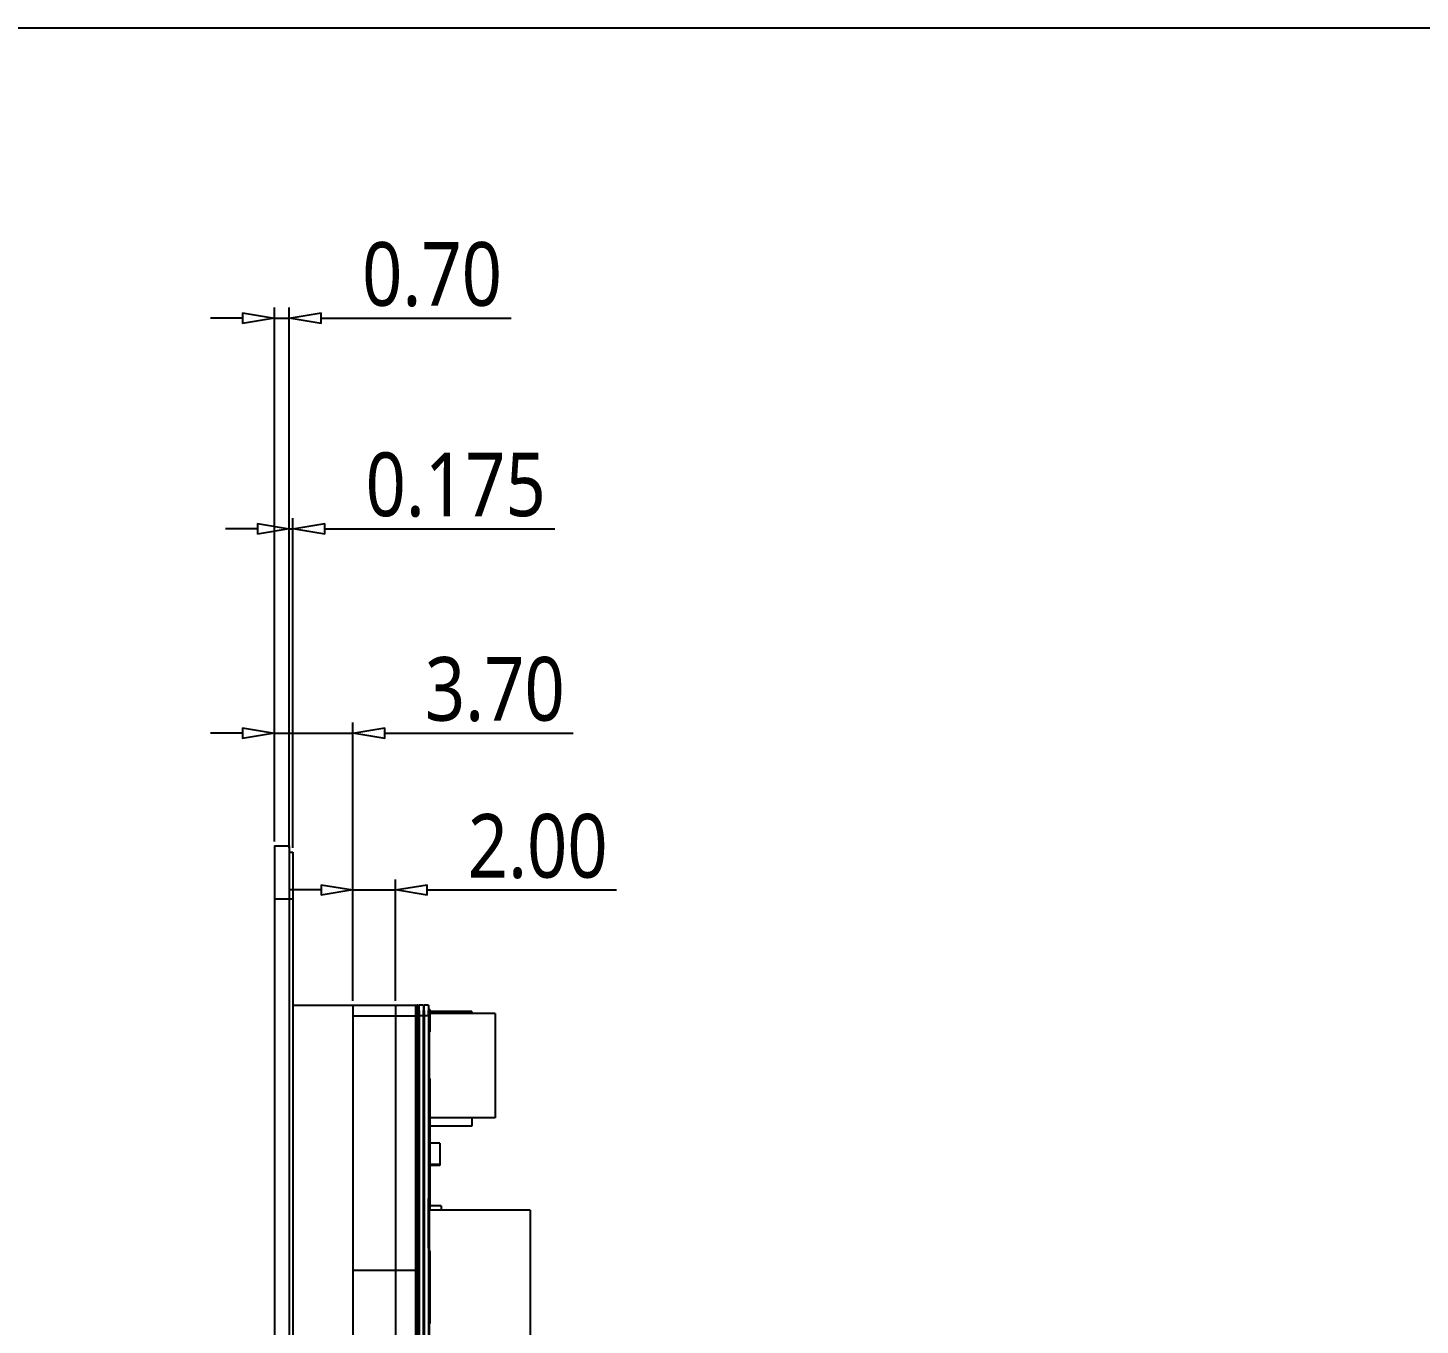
# Model space of a CAD drawing. Header units: millimetres. Extents: x 3284 to 3553, y -5193 to -5054.
# Drawn here: x 3409.9 to 3475.5, y -5114.8 to -5053.7 of the extents above; entities that cross this region are included whole.
import ezdxf

# ---------------------------------------------------------------- set-up
doc = ezdxf.new("R2010")
doc.units = ezdxf.units.MM
doc.header["$LTSCALE"] = 16.335
doc.header["$PDMODE"] = 3
doc.header["$PDSIZE"] = 8
doc.layers.get('0').update_dxf_attribs({"linetype": 'CONTINUOUS'})
doc.layers.get('Defpoints').update_dxf_attribs({"linetype": 'CONTINUOUS'})
doc.layers.add('保护膜', color=5, linetype='CONTINUOUS')
doc.layers.add('图层0000', color=7, linetype='CONTINUOUS', lineweight=25)
doc.styles.get("Standard").update_dxf_attribs({"font": '', "width": 0.85, "height": 2})
doc.styles.get('Standard').set_extended_font_data('Microsoft YaHei')
doc.dimstyles.new('DIMSTYLE_1', dxfattribs={"dimtxt": 2.8, "dimasz": 1.5, "dimexe": 0.5, "dimexo": 0.2, "dimgap": 0.5, "dimtad": 1, "dimzin": 1, "dimdsep": 46, "dimtxsty": 'Standard', "dimblk": 'CLOSEDBLANK', "dimcen": 0.1, "dimadec": 0, "dimazin": 0, "dimtp": 0.01, "dimtm": 0.01, "dimtfac": 1, "dimtmove": 0, "dimatfit": 3, "dimldrblk": 'CLOSEDBLANK', "dimfxl": 0, "dimtolj": 1, "dimtzin": 0, "dimarcsym": 0})

# ---------------------------------------------------------------- blocks, each defined once
blk = doc.blocks.new('_ClosedBlank')
at = {"color": 0, "linetype": 'ByBlock', "lineweight": -2}
for p, q in [((-1, 0.167), (0, 0)), ((-1, 0.167), (-1, -0.167)), ((0, 0), (-1, -0.167))]:
    blk.add_line(p, q, dxfattribs=at)
blk = doc.blocks.new('*D53')
at = {"layer": 'Defpoints', "color": 0}
for p in [(3422.254, -5067.391), (3421.554, -5092.237), (3422.254, -5092.237)]:
    blk.add_point(p, dxfattribs=at)
at = {"layer": '保护膜', "color": 0, "lineweight": -2}
for p, q in [((3421.554, -5092.037), (3421.554, -5066.891)), ((3422.254, -5092.037), (3422.254, -5066.891)), ((3420.054, -5067.391), (3418.554, -5067.391)), ((3421.554, -5067.391), (3422.254, -5067.391)), ((3423.754, -5067.391), (3432.703, -5067.391))]:
    blk.add_line(p, q, dxfattribs=at)
at = {"layer": '保护膜', "color": 0, "lineweight": -2, "xscale": 1.5, "yscale": 1.5, "zscale": 1.5}
blk.add_blockref('_ClosedBlank', (3421.554, -5067.391), dxfattribs=at)
at = {"layer": '保护膜', "color": 0, "lineweight": -2, "xscale": 1.5, "yscale": 1.5, "zscale": 1.5, "rotation": 180}
blk.add_blockref('_ClosedBlank', (3422.254, -5067.391), dxfattribs=at)
at = {"layer": '保护膜', "color": 0, "insert": (3428.979, -5065.341), "char_height": 2, "attachment_point": 5}
blk.add_mtext('\\A1;{\\H1.5x;0.70}', dxfattribs=at)
blk = doc.blocks.new('*D54')
at = {"layer": 'Defpoints', "color": 0}
for p in [(3422.429, -5077.306), (3422.254, -5092.537), (3422.429, -5092.537)]:
    blk.add_point(p, dxfattribs=at)
at = {"layer": '保护膜', "color": 0, "lineweight": -2}
for p, q in [((3422.254, -5092.337), (3422.254, -5076.806)), ((3422.429, -5092.337), (3422.429, -5076.806)), ((3420.754, -5077.306), (3419.254, -5077.306)), ((3422.254, -5077.306), (3422.429, -5077.306)), ((3423.929, -5077.306), (3434.758, -5077.306))]:
    blk.add_line(p, q, dxfattribs=at)
at = {"layer": '保护膜', "color": 0, "lineweight": -2, "xscale": 1.5, "yscale": 1.5, "zscale": 1.5}
blk.add_blockref('_ClosedBlank', (3422.254, -5077.306), dxfattribs=at)
at = {"layer": '保护膜', "color": 0, "lineweight": -2, "xscale": 1.5, "yscale": 1.5, "zscale": 1.5, "rotation": 180}
blk.add_blockref('_ClosedBlank', (3422.429, -5077.306), dxfattribs=at)
at = {"layer": '保护膜', "color": 0, "insert": (3430.094, -5075.247), "char_height": 2, "attachment_point": 5}
blk.add_mtext('\\A1;{\\H1.5x;0.175}', dxfattribs=at)
blk = doc.blocks.new('*D55')
at = {"layer": 'Defpoints', "color": 0}
for p in [(3425.254, -5086.925), (3421.554, -5092.237), (3425.254, -5099.737)]:
    blk.add_point(p, dxfattribs=at)
at = {"layer": '保护膜', "color": 0, "lineweight": -2}
for p, q in [((3421.554, -5092.037), (3421.554, -5086.425)), ((3425.254, -5099.537), (3425.254, -5086.425)), ((3420.054, -5086.925), (3418.554, -5086.925)), ((3421.554, -5086.925), (3425.254, -5086.925)), ((3426.754, -5086.925), (3435.617, -5086.925))]:
    blk.add_line(p, q, dxfattribs=at)
at = {"layer": '保护膜', "color": 0, "lineweight": -2, "xscale": 1.5, "yscale": 1.5, "zscale": 1.5}
blk.add_blockref('_ClosedBlank', (3421.554, -5086.925), dxfattribs=at)
at = {"layer": '保护膜', "color": 0, "lineweight": -2, "xscale": 1.5, "yscale": 1.5, "zscale": 1.5, "rotation": 180}
blk.add_blockref('_ClosedBlank', (3425.254, -5086.925), dxfattribs=at)
at = {"layer": '保护膜', "color": 0, "insert": (3431.936, -5084.875), "char_height": 2, "attachment_point": 5}
blk.add_mtext('\\A1;{\\H1.5x;3.70}', dxfattribs=at)
blk = doc.blocks.new('*D56')
at = {"layer": 'Defpoints', "color": 0}
for p in [(3427.254, -5094.316), (3425.254, -5099.737), (3427.254, -5099.737)]:
    blk.add_point(p, dxfattribs=at)
at = {"layer": '保护膜', "color": 0, "lineweight": -2}
for p, q in [((3425.254, -5099.537), (3425.254, -5093.816)), ((3427.254, -5099.537), (3427.254, -5093.816)), ((3423.754, -5094.316), (3422.254, -5094.316)), ((3425.254, -5094.316), (3427.254, -5094.316)), ((3428.754, -5094.316), (3437.657, -5094.316))]:
    blk.add_line(p, q, dxfattribs=at)
at = {"layer": '保护膜', "color": 0, "lineweight": -2, "xscale": 1.5, "yscale": 1.5, "zscale": 1.5}
blk.add_blockref('_ClosedBlank', (3425.254, -5094.316), dxfattribs=at)
at = {"layer": '保护膜', "color": 0, "lineweight": -2, "xscale": 1.5, "yscale": 1.5, "zscale": 1.5, "rotation": 180}
blk.add_blockref('_ClosedBlank', (3427.254, -5094.316), dxfattribs=at)
at = {"layer": '保护膜', "color": 0, "insert": (3433.955, -5092.266), "char_height": 2, "attachment_point": 5}
blk.add_mtext('\\A1;{\\H1.5x;2.00}', dxfattribs=at)

msp = doc.modelspace()

# ---------------------------------------------------------------- linework, layer by layer
at = {"layer": '保护膜', "color": 0}
msp.add_lwpolyline([(3283.888, -5053.724), (3553.188, -5053.724), (3553.188, -5193.291), (3283.888, -5193.291)], close=True, dxfattribs=at)
at = {"layer": '图层0000', "color": 7, "linetype": 'Continuous', "lineweight": 25}
for p, q in [((3421.554, -5092.237), (3421.554, -5094.737)), ((3421.554, -5092.237), (3422.254, -5092.237)), ((3422.254, -5092.237), (3422.254, -5094.737)), ((3422.254, -5092.537), (3422.429, -5092.537)), ((3422.429, -5092.537), (3422.429, -5094.737)), ((3421.554, -5094.737), (3421.554, -5168.337)), ((3421.554, -5094.737), (3422.254, -5094.737)), ((3422.254, -5094.737), (3422.254, -5168.337)), ((3422.254, -5094.737), (3422.429, -5094.737)), ((3422.429, -5094.737), (3422.429, -5168.337)), ((3422.429, -5099.737), (3425.254, -5099.737)), ((3425.254, -5099.737), (3425.254, -5100.237)), ((3425.254, -5099.737), (3428.214, -5099.737)), ((3425.254, -5099.737), (3425.254, -5168.937)), ((3427.254, -5099.737), (3427.254, -5168.937)), ((3428.214, -5100.237), (3428.214, -5099.737)), ((3428.227, -5099.737), (3428.214, -5099.737)), ((3428.227, -5099.737), (3428.214, -5099.737)), ((3428.214, -5099.737), (3428.214, -5100.237)), ((3428.227, -5099.737), (3428.227, -5100.237)), ((3428.268, -5100.237), (3428.268, -5099.737)), ((3428.341, -5099.737), (3428.268, -5099.737)), ((3428.341, -5099.737), (3428.341, -5100.237)), ((3428.372, -5100.237), (3428.372, -5099.737)), ((3428.575, -5099.737), (3428.372, -5099.737)), ((3428.575, -5099.737), (3428.575, -5100.237)), ((3428.606, -5100.237), (3428.606, -5099.737)), ((3428.809, -5099.737), (3428.606, -5099.737)), ((3428.809, -5099.737), (3428.809, -5100.237)), ((3428.862, -5100.037), (3428.862, -5099.937)), ((3428.862, -5100.037), (3428.862, -5099.937)), ((3428.875, -5099.937), (3428.862, -5099.937)), ((3428.875, -5099.937), (3428.862, -5099.937)), ((3428.862, -5099.937), (3428.875, -5099.937)), ((3428.875, -5099.937), (3428.875, -5100.037)), ((3428.875, -5099.937), (3428.875, -5100.037)), ((3425.254, -5100.237), (3425.254, -5112.217)), ((3425.254, -5100.237), (3428.214, -5100.237)), ((3428.214, -5140.487), (3428.214, -5100.237)), ((3428.214, -5100.237), (3428.214, -5112.217)), ((3428.227, -5100.237), (3428.214, -5100.237)), ((3428.227, -5100.237), (3428.227, -5099.987)), ((3428.268, -5099.987), (3428.227, -5099.987)), ((3428.227, -5140.383), (3428.227, -5100.237)), ((3428.227, -5100.237), (3428.227, -5140.487)), ((3428.268, -5100.237), (3428.227, -5100.237)), ((3428.268, -5099.987), (3428.268, -5100.237)), ((3428.268, -5140.487), (3428.268, -5100.237)), ((3428.268, -5100.237), (3428.268, -5140.383)), ((3428.341, -5100.237), (3428.268, -5100.237)), ((3428.341, -5100.237), (3428.341, -5099.987)), ((3428.372, -5099.987), (3428.341, -5099.987)), ((3428.341, -5140.383), (3428.341, -5100.237)), ((3428.341, -5100.237), (3428.341, -5140.487)), ((3428.372, -5100.237), (3428.341, -5100.237)), ((3428.372, -5099.987), (3428.372, -5100.237)), ((3428.372, -5140.487), (3428.372, -5100.237)), ((3428.372, -5100.237), (3428.372, -5140.383)), ((3428.575, -5100.237), (3428.372, -5100.237)), ((3428.575, -5100.237), (3428.575, -5099.987)), ((3428.606, -5099.987), (3428.575, -5099.987)), ((3428.575, -5140.383), (3428.575, -5100.237)), ((3428.575, -5100.237), (3428.575, -5140.487)), ((3428.606, -5100.237), (3428.575, -5100.237)), ((3428.606, -5099.987), (3428.606, -5100.237)), ((3428.606, -5140.487), (3428.606, -5100.237)), ((3428.606, -5100.237), (3428.606, -5140.383)), ((3428.809, -5100.237), (3428.606, -5100.237)), ((3428.809, -5100.237), (3428.809, -5099.987)), ((3428.849, -5099.987), (3428.809, -5099.987)), ((3428.809, -5100.237), (3428.809, -5140.487)), ((3428.849, -5100.237), (3428.809, -5100.237)), ((3428.849, -5099.987), (3428.849, -5100.237)), ((3428.862, -5100.037), (3428.849, -5100.037)), ((3428.862, -5100.137), (3428.849, -5100.137)), ((3428.849, -5100.237), (3428.849, -5140.383)), ((3428.862, -5100.137), (3428.862, -5100.037)), ((3428.862, -5100.137), (3428.862, -5100.037)), ((3428.875, -5100.037), (3428.862, -5100.037)), ((3428.875, -5100.037), (3428.862, -5100.037)), ((3428.862, -5100.037), (3428.875, -5100.037)), ((3428.875, -5100.037), (3428.862, -5100.037)), ((3428.862, -5100.887), (3428.862, -5100.137)), ((3428.875, -5100.137), (3428.862, -5100.137)), ((3428.875, -5100.037), (3428.875, -5100.137)), ((3428.875, -5100.037), (3428.875, -5100.137)), ((3430.849, -5100.037), (3428.875, -5100.037)), ((3428.875, -5100.137), (3428.875, -5100.887)), ((3431.949, -5100.137), (3428.875, -5100.137)), ((3430.849, -5100.037), (3430.849, -5100.137)), ((3431.949, -5100.137), (3431.949, -5105.037)), ((3428.862, -5100.987), (3428.862, -5100.887)), ((3428.875, -5100.887), (3428.862, -5100.887)), ((3428.862, -5100.987), (3428.875, -5100.987)), ((3428.875, -5100.887), (3428.875, -5100.987)), ((3428.862, -5103.287), (3428.862, -5103.187)), ((3428.862, -5103.187), (3428.875, -5103.187)), ((3428.875, -5103.187), (3428.875, -5103.287)), ((3428.862, -5105.037), (3428.862, -5103.287)), ((3428.875, -5103.287), (3428.862, -5103.287)), ((3428.875, -5103.287), (3428.875, -5105.037)), ((3428.862, -5105.037), (3428.849, -5105.037)), ((3428.862, -5105.137), (3428.862, -5105.037)), ((3428.862, -5105.137), (3428.862, -5105.037)), ((3428.875, -5105.037), (3428.862, -5105.037)), ((3428.862, -5105.437), (3428.862, -5105.137)), ((3428.875, -5105.137), (3428.862, -5105.137)), ((3428.862, -5105.137), (3428.875, -5105.137)), ((3428.862, -5105.137), (3428.875, -5105.137)), ((3428.875, -5105.037), (3428.875, -5105.137)), ((3428.875, -5105.037), (3428.875, -5105.137)), ((3431.949, -5105.037), (3428.875, -5105.037)), ((3428.875, -5105.137), (3428.875, -5105.437)), ((3430.849, -5105.037), (3430.849, -5105.437)), ((3428.862, -5105.437), (3428.849, -5105.437)), ((3428.862, -5105.537), (3428.862, -5105.437)), ((3428.862, -5105.537), (3428.862, -5105.437)), ((3428.875, -5105.437), (3428.862, -5105.437)), ((3428.875, -5105.537), (3428.862, -5105.537)), ((3428.875, -5105.537), (3428.862, -5105.537)), ((3428.862, -5105.676), (3428.862, -5105.537)), ((3428.862, -5105.676), (3428.862, -5105.537)), ((3428.862, -5105.537), (3428.875, -5105.537)), ((3428.862, -5105.797), (3428.862, -5105.676)), ((3428.862, -5105.797), (3428.862, -5105.676)), ((3428.875, -5105.676), (3428.862, -5105.676)), ((3428.875, -5105.676), (3428.862, -5105.676)), ((3428.862, -5105.812), (3428.862, -5105.797)), ((3428.862, -5105.812), (3428.862, -5105.797)), ((3428.875, -5105.797), (3428.862, -5105.797)), ((3428.875, -5105.797), (3428.862, -5105.797)), ((3428.862, -5105.939), (3428.862, -5105.812)), ((3428.875, -5105.812), (3428.862, -5105.812)), ((3428.875, -5105.812), (3428.862, -5105.812)), ((3428.875, -5105.812), (3428.862, -5105.812)), ((3428.875, -5105.437), (3428.875, -5105.537)), ((3428.875, -5105.437), (3428.875, -5105.537)), ((3430.849, -5105.437), (3428.875, -5105.437)), ((3428.875, -5105.537), (3428.875, -5105.676)), ((3428.875, -5105.537), (3428.875, -5105.676)), ((3428.875, -5105.676), (3428.875, -5105.797)), ((3428.875, -5105.676), (3428.875, -5105.797)), ((3428.875, -5105.797), (3428.875, -5105.812)), ((3428.875, -5105.797), (3428.875, -5105.812)), ((3428.875, -5105.812), (3428.875, -5105.939)), ((3428.862, -5106.237), (3428.849, -5106.237)), ((3428.862, -5106.536), (3428.862, -5105.939)), ((3428.875, -5105.939), (3428.862, -5105.939)), ((3428.875, -5105.939), (3428.862, -5105.939)), ((3428.875, -5105.939), (3428.875, -5106.536)), ((3429.349, -5106.237), (3428.875, -5106.237)), ((3429.349, -5106.237), (3429.349, -5107.237)), ((3428.862, -5106.586), (3428.862, -5106.536)), ((3428.875, -5106.536), (3428.862, -5106.536)), ((3428.862, -5106.617), (3428.862, -5106.582)), ((3428.862, -5106.617), (3428.862, -5106.582)), ((3428.862, -5106.586), (3428.875, -5106.586)), ((3428.862, -5106.897), (3428.862, -5106.617)), ((3428.862, -5106.897), (3428.862, -5106.617)), ((3428.875, -5106.617), (3428.862, -5106.617)), ((3428.875, -5106.617), (3428.862, -5106.617)), ((3428.862, -5106.937), (3428.862, -5106.887)), ((3428.862, -5106.887), (3428.875, -5106.887)), ((3428.875, -5106.897), (3428.862, -5106.897)), ((3428.875, -5106.897), (3428.862, -5106.897)), ((3428.862, -5107.535), (3428.862, -5106.937)), ((3428.875, -5106.937), (3428.862, -5106.937)), ((3428.875, -5106.536), (3428.875, -5106.586)), ((3428.875, -5106.582), (3428.875, -5106.617)), ((3428.875, -5106.582), (3428.875, -5106.617)), ((3428.875, -5106.617), (3428.875, -5106.897)), ((3428.875, -5106.617), (3428.875, -5106.897)), ((3428.875, -5106.887), (3428.875, -5106.937)), ((3428.875, -5106.937), (3428.875, -5107.535)), ((3428.862, -5107.237), (3428.849, -5107.237)), ((3428.862, -5107.287), (3428.849, -5107.287)), ((3428.862, -5107.662), (3428.862, -5107.535)), ((3428.875, -5107.535), (3428.862, -5107.535)), ((3428.875, -5107.535), (3428.862, -5107.535)), ((3428.862, -5107.712), (3428.862, -5107.662)), ((3428.862, -5107.662), (3428.875, -5107.662)), ((3428.875, -5107.662), (3428.862, -5107.662)), ((3428.862, -5107.662), (3428.875, -5107.662)), ((3428.862, -5107.712), (3428.875, -5107.712)), ((3428.875, -5107.712), (3428.862, -5107.712)), ((3428.862, -5107.712), (3428.875, -5107.712)), ((3428.862, -5107.743), (3428.862, -5107.712)), ((3428.862, -5107.743), (3428.862, -5107.712)), ((3428.862, -5107.761), (3428.862, -5107.743)), ((3428.862, -5107.761), (3428.862, -5107.743)), ((3428.875, -5107.743), (3428.862, -5107.743)), ((3428.875, -5107.743), (3428.862, -5107.743)), ((3428.862, -5107.814), (3428.862, -5107.761)), ((3428.862, -5107.814), (3428.862, -5107.761)), ((3428.875, -5107.761), (3428.862, -5107.761)), ((3428.875, -5107.761), (3428.862, -5107.761)), ((3428.862, -5107.821), (3428.862, -5107.814)), ((3428.862, -5107.821), (3428.862, -5107.814)), ((3428.875, -5107.814), (3428.862, -5107.814)), ((3428.875, -5107.814), (3428.862, -5107.814)), ((3428.862, -5107.826), (3428.862, -5107.815)), ((3428.862, -5107.826), (3428.862, -5107.815)), ((3428.862, -5107.854), (3428.862, -5107.821)), ((3428.862, -5107.854), (3428.862, -5107.821)), ((3428.875, -5107.821), (3428.862, -5107.821)), ((3428.875, -5107.821), (3428.862, -5107.821)), ((3429.349, -5107.237), (3428.875, -5107.237)), ((3429.349, -5107.287), (3428.875, -5107.287)), ((3428.875, -5107.535), (3428.875, -5107.662)), ((3428.875, -5107.662), (3428.875, -5107.712)), ((3428.875, -5107.712), (3428.875, -5107.743)), ((3428.875, -5107.712), (3428.875, -5107.743)), ((3428.875, -5107.743), (3428.875, -5107.761)), ((3428.875, -5107.743), (3428.875, -5107.761)), ((3428.875, -5107.761), (3428.875, -5107.814)), ((3428.875, -5107.761), (3428.875, -5107.814)), ((3428.875, -5107.814), (3428.875, -5107.821)), ((3428.875, -5107.814), (3428.875, -5107.821)), ((3428.875, -5107.814), (3428.875, -5107.821)), ((3428.875, -5107.814), (3428.875, -5107.821)), ((3428.875, -5107.821), (3428.875, -5107.854)), ((3428.875, -5107.821), (3428.875, -5107.854)), ((3429.349, -5107.237), (3429.349, -5107.287)), ((3428.862, -5107.858), (3428.862, -5107.854)), ((3428.862, -5107.858), (3428.862, -5107.854)), ((3428.862, -5107.858), (3428.862, -5107.854)), ((3428.862, -5107.858), (3428.862, -5107.854)), ((3428.875, -5107.854), (3428.862, -5107.854)), ((3428.875, -5107.854), (3428.862, -5107.854)), ((3428.862, -5107.865), (3428.862, -5107.858)), ((3428.862, -5107.865), (3428.862, -5107.858)), ((3428.875, -5107.858), (3428.862, -5107.858)), ((3428.875, -5107.858), (3428.862, -5107.858)), ((3428.875, -5107.865), (3428.862, -5107.865)), ((3428.875, -5107.865), (3428.862, -5107.865)), ((3428.862, -5107.873), (3428.862, -5107.865)), ((3428.862, -5107.873), (3428.862, -5107.865)), ((3428.862, -5107.899), (3428.862, -5107.873)), ((3428.875, -5107.873), (3428.862, -5107.873)), ((3428.862, -5107.899), (3428.862, -5107.873)), ((3428.875, -5107.873), (3428.862, -5107.873)), ((3428.862, -5107.902), (3428.862, -5107.899)), ((3428.862, -5107.902), (3428.862, -5107.899)), ((3428.862, -5107.902), (3428.862, -5107.899)), ((3428.862, -5107.902), (3428.862, -5107.899)), ((3428.875, -5107.899), (3428.862, -5107.899)), ((3428.875, -5107.899), (3428.862, -5107.899)), ((3428.862, -5107.908), (3428.862, -5107.902)), ((3428.862, -5107.908), (3428.862, -5107.902)), ((3428.875, -5107.902), (3428.862, -5107.902)), ((3428.875, -5107.902), (3428.862, -5107.902)), ((3428.875, -5107.908), (3428.862, -5107.908)), ((3428.875, -5107.908), (3428.862, -5107.908)), ((3428.862, -5107.923), (3428.862, -5107.908)), ((3428.862, -5107.923), (3428.862, -5107.908)), ((3428.862, -5107.949), (3428.862, -5107.923)), ((3428.875, -5107.923), (3428.862, -5107.923)), ((3428.862, -5107.949), (3428.862, -5107.923)), ((3428.875, -5107.923), (3428.862, -5107.923)), ((3428.862, -5107.952), (3428.862, -5107.949)), ((3428.862, -5107.952), (3428.862, -5107.949)), ((3428.875, -5107.949), (3428.862, -5107.949)), ((3428.875, -5107.949), (3428.862, -5107.949)), ((3428.862, -5107.958), (3428.862, -5107.952)), ((3428.862, -5107.958), (3428.862, -5107.952)), ((3428.875, -5107.952), (3428.862, -5107.952)), ((3428.875, -5107.952), (3428.862, -5107.952)), ((3428.875, -5107.958), (3428.862, -5107.958)), ((3428.875, -5107.958), (3428.862, -5107.958)), ((3428.862, -5107.979), (3428.862, -5107.966)), ((3428.875, -5107.966), (3428.862, -5107.966)), ((3428.875, -5107.966), (3428.862, -5107.966)), ((3428.862, -5107.979), (3428.862, -5107.966)), ((3428.875, -5107.966), (3428.862, -5107.966)), ((3428.875, -5107.966), (3428.862, -5107.966)), ((3428.862, -5107.984), (3428.862, -5107.979)), ((3428.862, -5107.984), (3428.862, -5107.979)), ((3428.875, -5107.979), (3428.862, -5107.979)), ((3428.875, -5107.979), (3428.862, -5107.979)), ((3428.862, -5108.018), (3428.862, -5107.984)), ((3428.862, -5108.018), (3428.862, -5107.984)), ((3428.875, -5107.984), (3428.862, -5107.984)), ((3428.875, -5107.984), (3428.862, -5107.984)), ((3428.862, -5108.03), (3428.862, -5108.018)), ((3428.862, -5108.03), (3428.862, -5108.018)), ((3428.875, -5108.018), (3428.862, -5108.018)), ((3428.875, -5108.018), (3428.862, -5108.018)), ((3428.862, -5108.083), (3428.862, -5108.03)), ((3428.862, -5108.083), (3428.862, -5108.03)), ((3428.875, -5108.03), (3428.862, -5108.03)), ((3428.875, -5108.03), (3428.862, -5108.03)), ((3428.862, -5108.093), (3428.862, -5108.083)), ((3428.862, -5108.093), (3428.862, -5108.083)), ((3428.875, -5108.083), (3428.862, -5108.083)), ((3428.875, -5108.083), (3428.862, -5108.083)), ((3428.862, -5108.139), (3428.862, -5108.093)), ((3428.862, -5108.139), (3428.862, -5108.093)), ((3428.875, -5108.093), (3428.862, -5108.093)), ((3428.875, -5108.093), (3428.862, -5108.093)), ((3428.862, -5108.154), (3428.862, -5108.139)), ((3428.862, -5108.154), (3428.862, -5108.139)), ((3428.875, -5108.139), (3428.862, -5108.139)), ((3428.875, -5108.139), (3428.862, -5108.139)), ((3428.862, -5108.201), (3428.862, -5108.154)), ((3428.862, -5108.201), (3428.862, -5108.154)), ((3428.875, -5108.154), (3428.862, -5108.154)), ((3428.875, -5108.154), (3428.862, -5108.154)), ((3428.862, -5108.21), (3428.862, -5108.201)), ((3428.862, -5108.21), (3428.862, -5108.201)), ((3428.862, -5108.21), (3428.862, -5108.201)), ((3428.862, -5108.21), (3428.862, -5108.201)), ((3428.875, -5108.201), (3428.862, -5108.201)), ((3428.875, -5108.201), (3428.862, -5108.201)), ((3428.862, -5108.264), (3428.862, -5108.21)), ((3428.862, -5108.264), (3428.862, -5108.21)), ((3428.875, -5108.21), (3428.862, -5108.21)), ((3428.875, -5108.21), (3428.862, -5108.21)), ((3428.862, -5108.276), (3428.862, -5108.264)), ((3428.862, -5108.276), (3428.862, -5108.264)), ((3428.875, -5108.264), (3428.862, -5108.264)), ((3428.875, -5108.264), (3428.862, -5108.264)), ((3428.862, -5108.309), (3428.862, -5108.276)), ((3428.862, -5108.309), (3428.862, -5108.276)), ((3428.875, -5108.276), (3428.862, -5108.276)), ((3428.875, -5108.276), (3428.862, -5108.276)), ((3428.862, -5108.314), (3428.862, -5108.309)), ((3428.862, -5108.314), (3428.862, -5108.309)), ((3428.875, -5108.309), (3428.862, -5108.309)), ((3428.875, -5108.309), (3428.862, -5108.309)), ((3428.862, -5108.316), (3428.862, -5108.311)), ((3428.862, -5108.316), (3428.862, -5108.311)), ((3428.875, -5108.311), (3428.862, -5108.311)), ((3428.875, -5108.311), (3428.862, -5108.311)), ((3428.862, -5108.328), (3428.862, -5108.314)), ((3428.862, -5108.328), (3428.862, -5108.314)), ((3428.875, -5108.314), (3428.862, -5108.314)), ((3428.875, -5108.314), (3428.862, -5108.314)), ((3428.862, -5108.351), (3428.862, -5108.328)), ((3428.862, -5108.351), (3428.862, -5108.328)), ((3428.875, -5108.328), (3428.862, -5108.328)), ((3428.875, -5108.328), (3428.862, -5108.328)), ((3428.875, -5108.328), (3428.862, -5108.328)), ((3428.875, -5108.328), (3428.862, -5108.328)), ((3428.862, -5108.365), (3428.862, -5108.351)), ((3428.875, -5108.351), (3428.862, -5108.351)), ((3428.862, -5108.365), (3428.862, -5108.351)), ((3428.875, -5108.351), (3428.862, -5108.351)), ((3428.875, -5108.365), (3428.862, -5108.365)), ((3428.875, -5108.365), (3428.862, -5108.365)), ((3428.862, -5108.401), (3428.862, -5108.372)), ((3428.875, -5108.372), (3428.862, -5108.372)), ((3428.862, -5108.401), (3428.862, -5108.372)), ((3428.875, -5108.372), (3428.862, -5108.372)), ((3428.862, -5108.422), (3428.862, -5108.401)), ((3428.875, -5108.401), (3428.862, -5108.401)), ((3428.862, -5108.422), (3428.862, -5108.401)), ((3428.875, -5108.401), (3428.862, -5108.401)), ((3428.862, -5108.457), (3428.862, -5108.422)), ((3428.862, -5108.457), (3428.862, -5108.422)), ((3428.862, -5108.428), (3428.862, -5108.422)), ((3428.875, -5108.422), (3428.862, -5108.422)), ((3428.862, -5108.428), (3428.862, -5108.422)), ((3428.875, -5108.422), (3428.862, -5108.422)), ((3428.875, -5108.428), (3428.862, -5108.428)), ((3428.875, -5108.428), (3428.862, -5108.428)), ((3428.862, -5108.507), (3428.862, -5108.457)), ((3428.862, -5108.507), (3428.862, -5108.457)), ((3428.862, -5108.457), (3428.875, -5108.457)), ((3428.875, -5107.847), (3428.875, -5107.873)), ((3428.875, -5107.847), (3428.875, -5107.873)), ((3428.875, -5107.854), (3428.875, -5107.858)), ((3428.875, -5107.854), (3428.875, -5107.858)), ((3428.875, -5107.858), (3428.875, -5107.865)), ((3428.875, -5107.858), (3428.875, -5107.865)), ((3428.875, -5107.865), (3428.875, -5107.873)), ((3428.875, -5107.865), (3428.875, -5107.873)), ((3428.875, -5107.873), (3428.875, -5107.899)), ((3428.875, -5107.873), (3428.875, -5107.899)), ((3428.875, -5107.899), (3428.875, -5107.902)), ((3428.875, -5107.899), (3428.875, -5107.902)), ((3428.875, -5107.899), (3428.875, -5107.902)), ((3428.875, -5107.899), (3428.875, -5107.902)), ((3428.875, -5107.902), (3428.875, -5107.908)), ((3428.875, -5107.902), (3428.875, -5107.908)), ((3428.875, -5107.908), (3428.875, -5107.923)), ((3428.875, -5107.908), (3428.875, -5107.923)), ((3428.875, -5107.923), (3428.875, -5107.949)), ((3428.875, -5107.923), (3428.875, -5107.949)), ((3428.875, -5107.949), (3428.875, -5107.952)), ((3428.875, -5107.949), (3428.875, -5107.952)), ((3428.875, -5107.952), (3428.875, -5107.958)), ((3428.875, -5107.952), (3428.875, -5107.958)), ((3428.875, -5107.966), (3428.875, -5107.979)), ((3428.875, -5107.966), (3428.875, -5107.979)), ((3428.875, -5107.979), (3428.875, -5107.984)), ((3428.875, -5107.979), (3428.875, -5107.984)), ((3428.875, -5107.984), (3428.875, -5108.018)), ((3428.875, -5107.984), (3428.875, -5108.018)), ((3428.875, -5108.018), (3428.875, -5108.03)), ((3428.875, -5108.018), (3428.875, -5108.03)), ((3428.875, -5108.03), (3428.875, -5108.083)), ((3428.875, -5108.03), (3428.875, -5108.083)), ((3428.875, -5108.083), (3428.875, -5108.093)), ((3428.875, -5108.083), (3428.875, -5108.093)), ((3428.875, -5108.093), (3428.875, -5108.139)), ((3428.875, -5108.093), (3428.875, -5108.139)), ((3428.875, -5108.139), (3428.875, -5108.154)), ((3428.875, -5108.139), (3428.875, -5108.154)), ((3428.875, -5108.154), (3428.875, -5108.201)), ((3428.875, -5108.154), (3428.875, -5108.201)), ((3428.875, -5108.196), (3428.875, -5108.21)), ((3428.875, -5108.196), (3428.875, -5108.21)), ((3428.875, -5108.201), (3428.875, -5108.21)), ((3428.875, -5108.201), (3428.875, -5108.21)), ((3428.875, -5108.201), (3428.875, -5108.21)), ((3428.875, -5108.201), (3428.875, -5108.21)), ((3428.875, -5108.21), (3428.875, -5108.264)), ((3428.875, -5108.21), (3428.875, -5108.264)), ((3428.875, -5108.264), (3428.875, -5108.276)), ((3428.875, -5108.264), (3428.875, -5108.276)), ((3428.875, -5108.276), (3428.875, -5108.309)), ((3428.875, -5108.276), (3428.875, -5108.309)), ((3428.875, -5108.309), (3428.875, -5108.314)), ((3428.875, -5108.309), (3428.875, -5108.314)), ((3428.875, -5108.311), (3428.875, -5108.316)), ((3428.875, -5108.311), (3428.875, -5108.316)), ((3428.875, -5108.314), (3428.875, -5108.328)), ((3428.875, -5108.314), (3428.875, -5108.328)), ((3428.875, -5108.328), (3428.875, -5108.351)), ((3428.875, -5108.328), (3428.875, -5108.351)), ((3428.875, -5108.351), (3428.875, -5108.365)), ((3428.875, -5108.351), (3428.875, -5108.365)), ((3428.875, -5108.372), (3428.875, -5108.401)), ((3428.875, -5108.372), (3428.875, -5108.401)), ((3428.875, -5108.401), (3428.875, -5108.422)), ((3428.875, -5108.401), (3428.875, -5108.422)), ((3428.875, -5108.422), (3428.875, -5108.428)), ((3428.875, -5108.422), (3428.875, -5108.428)), ((3428.875, -5108.424), (3428.875, -5108.457)), ((3428.875, -5108.424), (3428.875, -5108.457)), ((3428.875, -5108.457), (3428.875, -5108.507)), ((3428.875, -5108.457), (3428.875, -5108.507)), ((3428.809, -5111.187), (3428.809, -5108.837)), ((3428.849, -5108.837), (3428.809, -5108.837)), ((3428.849, -5108.837), (3428.849, -5111.187)), ((3428.862, -5108.687), (3428.862, -5108.507)), ((3428.862, -5108.687), (3428.862, -5108.507)), ((3428.875, -5108.507), (3428.862, -5108.507)), ((3428.875, -5108.507), (3428.862, -5108.507)), ((3428.862, -5108.762), (3428.862, -5108.687)), ((3428.875, -5108.687), (3428.862, -5108.687)), ((3428.862, -5108.762), (3428.862, -5108.687)), ((3428.875, -5108.687), (3428.862, -5108.687)), ((3428.862, -5108.812), (3428.862, -5108.762)), ((3428.875, -5108.762), (3428.862, -5108.762)), ((3428.875, -5108.762), (3428.862, -5108.762)), ((3428.862, -5108.812), (3428.862, -5108.762)), ((3428.862, -5108.762), (3428.875, -5108.762)), ((3428.862, -5109.287), (3428.862, -5108.812)), ((3428.875, -5108.812), (3428.862, -5108.812)), ((3428.875, -5108.507), (3428.875, -5108.687)), ((3428.875, -5108.507), (3428.875, -5108.687)), ((3428.875, -5108.687), (3428.875, -5108.762)), ((3428.875, -5108.687), (3428.875, -5108.762)), ((3428.875, -5108.762), (3428.875, -5108.812)), ((3428.875, -5108.762), (3428.875, -5108.812)), ((3428.875, -5108.812), (3428.875, -5109.287)), ((3428.862, -5109.187), (3428.849, -5109.187)), ((3433.599, -5109.387), (3428.849, -5109.387)), ((3428.862, -5109.387), (3428.862, -5109.287)), ((3428.875, -5109.287), (3428.862, -5109.287)), ((3428.875, -5109.287), (3428.862, -5109.287)), ((3429.409, -5109.187), (3428.875, -5109.187)), ((3428.875, -5109.287), (3428.875, -5109.387)), ((3429.409, -5109.187), (3429.409, -5109.387)), ((3433.599, -5109.387), (3433.599, -5116.687)), ((3428.849, -5111.187), (3428.809, -5111.187)), ((3428.862, -5111.402), (3428.862, -5111.302)), ((3428.862, -5111.302), (3428.875, -5111.302)), ((3428.862, -5114.622), (3428.862, -5111.402)), ((3428.875, -5111.402), (3428.862, -5111.402)), ((3428.875, -5111.302), (3428.875, -5111.402)), ((3428.875, -5111.402), (3428.875, -5114.622)), ((3425.254, -5112.217), (3428.214, -5112.217)), ((3428.862, -5114.722), (3428.862, -5114.622)), ((3428.875, -5114.622), (3428.862, -5114.622)), ((3428.862, -5114.722), (3428.875, -5114.722)), ((3428.875, -5114.622), (3428.875, -5114.722))]:
    msp.add_line(p, q, dxfattribs=at)

# ---------------------------------------------------------------- dimensions: what is measured, and where the dimension line sits
at = {"layer": '保护膜', "color": 3}
for base, p1, p2, text, override, picture, middle in [((3422.254, -5067.391), (3421.554, -5092.237), (3422.254, -5092.237), '{\\H1.5x;<>}', {"dimtxt": 3, "dimtxsty": 'Standard', "dimfxl": 1.25}, '*D53', (3428.979, -5065.341)), ((3422.429, -5077.306), (3422.254, -5092.537), (3422.429, -5092.537), '{\\H1.5x;0.175}', {"dimtxt": 3, "dimtxsty": 'Standard', "dimblk": 'ClosedBlank', "dimfxl": 1.25}, '*D54', (3430.094, -5075.247)), ((3425.254, -5086.925), (3421.554, -5092.237), (3425.254, -5099.737), '{\\H1.5x;<>}', {"dimtxt": 3, "dimtxsty": 'Standard', "dimblk": 'ClosedBlank', "dimfxl": 1.25}, '*D55', (3431.936, -5084.875)), ((3427.254, -5094.316), (3425.254, -5099.737), (3427.254, -5099.737), '{\\H1.5x;<>}', {"dimtxt": 3, "dimtxsty": 'Standard', "dimblk": 'ClosedBlank', "dimfxl": 1.25}, '*D56', (3433.955, -5092.266))]:
    dim = msp.add_linear_dim(base=base, p1=p1, p2=p2, text=text, dimstyle='DIMSTYLE_1', override=override, dxfattribs=at)
    dim.commit()
    dim.dimension.update_dxf_attribs({"geometry": picture, "text_midpoint": middle})

doc.saveas('drawing.dxf')
